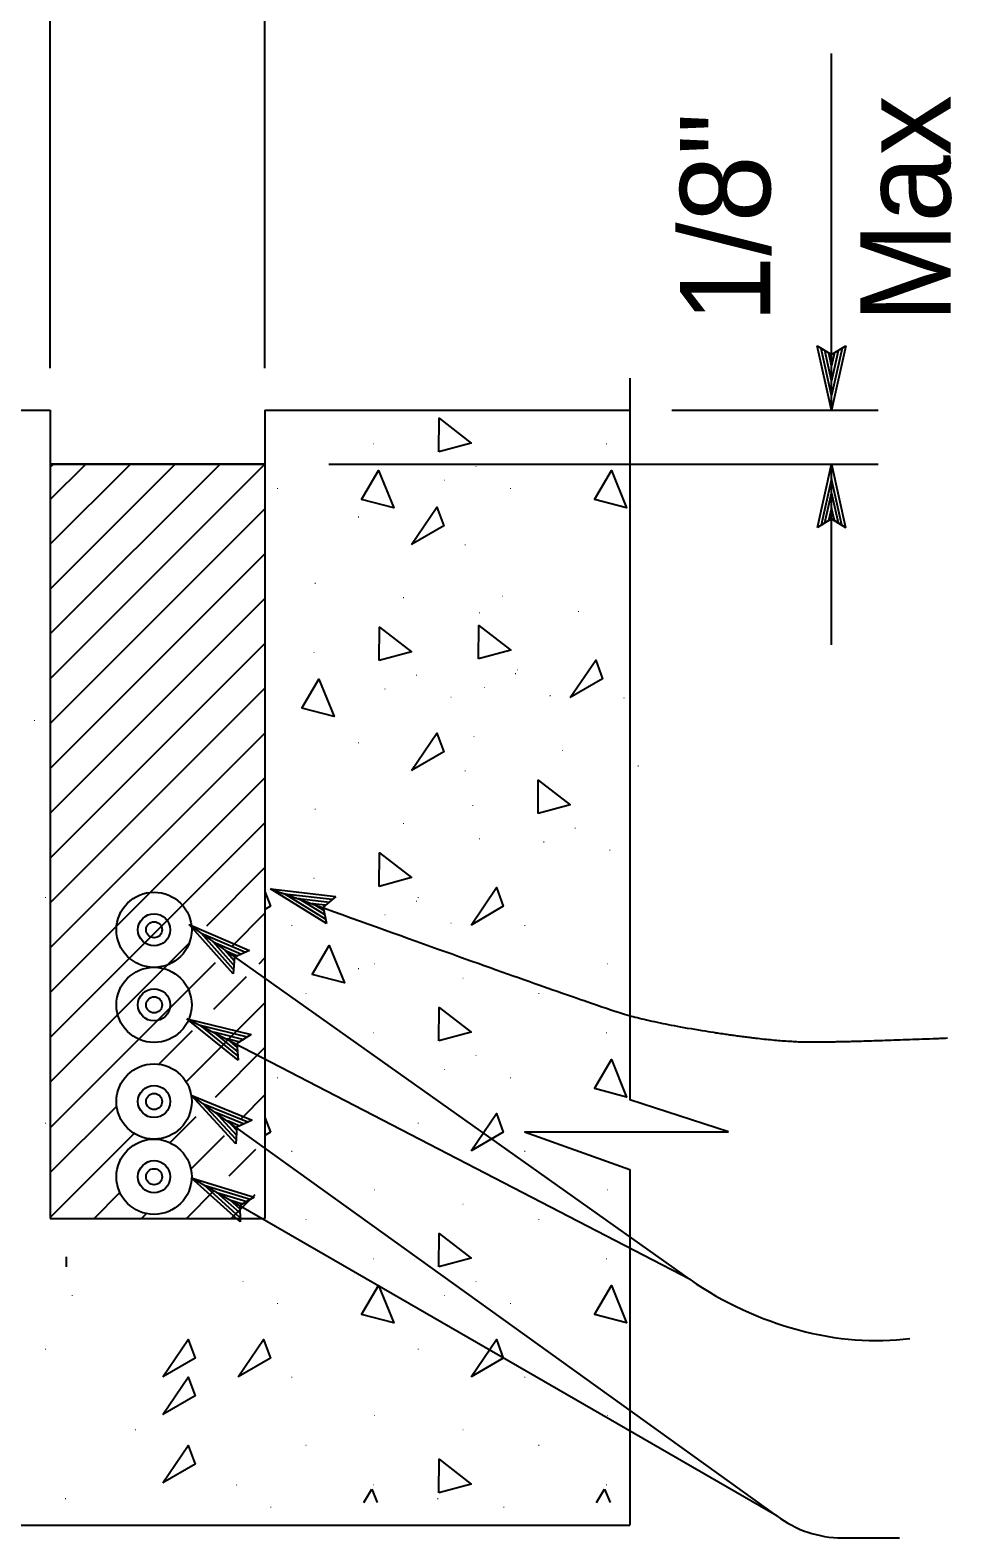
# Model space of a CAD drawing. Extents: x -894 to 866, y -476 to 714.
# Drawn here: x 591 to 662.5, y 257.9 to 374.9 of the extents above; entities that cross this region are included whole.
import ezdxf

# ---------------------------------------------------------------- set-up
doc = ezdxf.new("R2010")
doc.units = 0
for name, color, linetype in [('56 Stage 3 Anno', 7, 'Continuous'), ('57 Undefined', 7, 'Continuous'), ('60 Nongeo Data', 7, 'Continuous')]:
    doc.layers.add(name, color=color, linetype=linetype)

msp = doc.modelspace()

# ---------------------------------------------------------------- linework, layer by layer
at = {"layer": '56 Stage 3 Anno'}
for p, q in [((592.53, 348.69), (592.53, 386.19)), ((609.2, 348.69), (609.2, 386.19)), ((653.19, 345.41), (653.19, 373.11)), ((653.19, 345.41), (652.08, 350.41)), ((652.08, 350.41), (652.08, 350.41)), ((652.08, 350.41), (653.19, 349.74)), ((653.18, 346.57), (652.38, 350.21)), ((653.19, 347.71), (652.67, 350.07)), ((653.19, 349.74), (654.3, 350.41)), ((654.3, 350.41), (653.19, 345.41)), ((654.01, 350.23), (653.19, 346.56)), ((653.71, 350.03), (653.19, 347.71)), ((654.3, 350.41), (654.3, 350.41)), ((653.19, 348.86), (652.97, 349.87)), ((653.42, 349.89), (653.19, 348.86)), ((640.78, 345.41), (656.8, 345.41)), ((653.19, 345.41), (653.19, 345.41)), ((614.17, 341.24), (656.8, 341.24)), ((653.19, 327.21), (653.19, 341.24)), ((613.99, 305.58), (609.63, 308.27)), ((609.63, 308.27), (609.63, 308.27)), ((609.63, 308.27), (614.71, 307.68)), ((613.91, 305.92), (610.71, 307.89)), ((610.72, 307.89), (614.43, 307.47)), ((613.83, 306.27), (611.8, 307.52)), ((611.8, 307.52), (614.2, 307.24)), ((613.78, 306.59), (612.89, 307.14)), ((612.89, 307.14), (613.91, 307.02)), ((614.71, 307.68), (613.72, 306.85)), ((613.72, 306.85), (613.99, 305.58)), ((614.71, 307.68), (614.71, 307.68)), ((642.2, 277.95), (603.31, 305.49)), ((606.72, 301.67), (603.31, 305.49)), ((603.31, 305.49), (603.31, 305.49)), ((603.31, 305.49), (608.01, 303.48)), ((613.99, 305.58), (613.99, 305.58)), ((606.74, 302.02), (604.24, 304.82)), ((604.25, 304.82), (607.68, 303.35)), ((606.76, 302.37), (605.17, 304.15)), ((605.17, 304.15), (607.39, 303.2)), ((606.81, 302.69), (606.11, 303.48)), ((606.11, 303.48), (607.06, 303.07)), ((608.01, 303.48), (606.83, 302.97)), ((608.01, 303.48), (608.01, 303.48)), ((606.83, 302.97), (606.72, 301.67)), ((606.72, 301.67), (606.72, 301.67)), ((642.2, 277.95), (603.14, 298.19)), ((607.12, 294.96), (603.14, 298.19)), ((603.14, 298.19), (603.14, 298.19)), ((603.14, 298.19), (608.12, 296.96)), ((607.09, 295.31), (604.17, 297.68)), ((604.18, 297.68), (607.81, 296.78)), ((607.05, 295.66), (605.21, 297.16)), ((605.21, 297.16), (607.55, 296.58)), ((607.05, 295.99), (606.24, 296.65)), ((606.24, 296.65), (607.24, 296.4)), ((608.12, 296.96), (607.02, 296.26)), ((607.02, 296.26), (607.12, 294.96)), ((608.12, 296.96), (608.12, 296.96)), ((607.12, 294.96), (607.12, 294.96)), ((648.95, 259.6), (603.47, 292.25)), ((606.93, 288.48), (603.47, 292.25)), ((603.47, 292.25), (603.47, 292.25)), ((603.47, 292.25), (608.2, 290.3)), ((606.95, 288.83), (604.41, 291.59)), ((604.42, 291.59), (607.87, 290.17)), ((606.96, 289.18), (605.35, 290.93)), ((605.35, 290.93), (607.58, 290.02)), ((607.01, 289.5), (606.3, 290.28)), ((606.3, 290.28), (607.25, 289.88)), ((608.2, 290.3), (607.02, 289.78)), ((608.2, 290.3), (608.2, 290.3)), ((607.02, 289.78), (606.93, 288.48)), ((606.93, 288.48), (606.93, 288.48)), ((648.95, 259.6), (603.47, 285.83)), ((607.27, 282.41), (603.47, 285.83)), ((603.47, 285.83), (603.47, 285.83)), ((603.47, 285.83), (608.37, 284.34)), ((607.26, 282.75), (604.47, 285.27)), ((604.48, 285.27), (608.05, 284.18)), ((607.24, 283.11), (605.47, 284.7)), ((605.47, 284.7), (607.78, 284)), ((607.25, 283.43), (606.47, 284.13)), ((606.47, 284.13), (607.46, 283.83)), ((608.37, 284.34), (607.24, 283.7)), ((607.24, 283.7), (607.27, 282.41)), ((608.37, 284.34), (608.37, 284.34)), ((607.27, 282.41), (607.27, 282.41)), ((654.01, 257.89), (658.46, 257.89))]:
    msp.add_line(p, q, dxfattribs=at)
msp.add_lwpolyline([(652.09, 336.32), (653.19, 341.24), (654.28, 336.32), (653.99, 336.5), (653.19, 340.1), (652.38, 336.5), (652.67, 336.67), (653.19, 338.98), (653.7, 336.67), (653.41, 336.85), (653.18, 337.84), (652.96, 336.84), (653.19, 336.98), (654.28, 336.32), (653.19, 336.98)], close=True, dxfattribs=at)
msp.add_arc((654.01, 266.22), 8.33, 232.6078, 270, dxfattribs=at)
msp.add_ellipse((651.58, 286.84), major_axis=(16.77, -7.64), ratio=0.673977, start_param=4.446162, end_param=5.464414, dxfattribs=at)
msp.add_open_spline([(609.63, 308.27), (634.44, 299.33), (639.71, 297.78), (649.01, 296.38), (654.28, 296.38), (662.19, 296.69)], degree=2, dxfattribs=at)
at = {"layer": '60 Nongeo Data'}
for p, q in [((637.53, 347.91), (637.53, 291.89)), ((564.2, 345.41), (592.53, 345.41)), ((592.53, 345.41), (592.53, 282.68)), ((609.2, 345.41), (609.2, 282.68)), ((609.2, 345.41), (637.53, 345.41)), ((592.53, 341.24), (609.2, 341.24)), ((592.53, 338.5), (595.28, 341.24)), ((592.53, 335.02), (598.76, 341.24)), ((592.53, 331.54), (602.24, 341.24)), ((592.53, 328.06), (605.72, 341.24)), ((592.53, 324.58), (609.2, 341.24)), ((609.2, 341.24), (609.2, 341.24)), ((592.53, 321.1), (609.2, 337.76)), ((592.53, 317.62), (609.2, 334.28)), ((592.53, 314.14), (609.2, 330.8)), ((592.53, 310.66), (609.2, 327.32)), ((592.53, 307.18), (609.2, 323.84)), ((592.53, 303.7), (609.2, 320.36)), ((592.53, 300.22), (609.2, 316.88)), ((592.53, 296.74), (609.2, 313.4)), ((604.68, 305.4), (609.2, 309.92)), ((606.65, 303.83), (609.2, 306.38)), ((592.53, 293.26), (603.4, 304.13)), ((592.53, 289.72), (605.37, 302.56)), ((608.74, 302.44), (609.2, 302.9)), ((605.24, 298.94), (607.76, 301.46)), ((603.07, 293.29), (609.2, 299.42)), ((600.95, 294.65), (603.57, 297.27)), ((605.35, 292.09), (609.2, 295.94)), ((607.39, 290.45), (609.2, 292.27)), ((645.18, 289.41), (637.53, 291.89)), ((592.53, 286.24), (597.69, 291.39)), ((601.82, 288.56), (603.85, 290.59)), ((592.53, 282.76), (599.05, 289.27)), ((603.44, 286.51), (606.06, 289.13)), ((629.34, 289.41), (645.18, 289.41)), ((629.34, 289.41), (637.53, 286.49)), ((606.41, 285.99), (608.48, 288.06)), ((637.53, 286.49), (637.53, 258.88)), ((595.94, 282.68), (597.94, 284.69)), ((603.1, 282.68), (605.28, 284.87)), ((606.58, 282.68), (608.45, 284.55)), ((592.53, 282.68), (609.2, 282.68)), ((599.62, 282.68), (600, 283.06)), ((564.2, 258.88), (637.53, 258.88))]:
    msp.add_line(p, q, dxfattribs=at)
for points in [[(622.7, 342.19), (622.72, 344.79), (625.2, 342.87)], [(592.53, 341.24), (592.53, 341.24), (609.2, 341.24), (609.2, 341.24)], [(592.53, 341.24), (592.53, 341.24), (609.2, 341.24), (609.2, 341.24)], [(616.69, 338.5), (618.01, 340.74), (619.2, 337.84)], [(634.78, 338.5), (636.1, 340.74), (637.28, 337.84)], [(620.57, 334.99), (622.55, 337.89), (623.08, 336.44)], [(618.07, 325.99), (618.09, 328.59), (620.57, 326.67)], [(625.78, 326.11), (625.8, 328.71), (628.28, 326.79)], [(632.9, 323.11), (634.88, 326.01), (635.41, 324.56)], [(612.07, 322.3), (613.39, 324.54), (614.57, 321.64)], [(620.57, 317.45), (622.55, 320.36), (623.08, 318.91)], [(630.4, 314.11), (630.42, 316.71), (632.9, 314.79)], [(618.07, 308.46), (618.09, 311.06), (620.57, 309.14)], [(625.2, 305.46), (627.18, 308.36), (627.7, 306.91)], [(612.86, 301.63), (614.18, 303.87), (615.37, 300.97)], [(622.7, 296.46), (622.72, 299.06), (625.2, 297.14)], [(634.78, 292.76), (636.1, 295.01), (637.28, 292.1)], [(625.2, 287.92), (627.18, 290.82), (627.7, 289.37)], [(622.7, 278.92), (622.72, 281.52), (625.2, 279.6)], [(616.69, 275.23), (618.01, 277.47), (619.2, 274.57)], [(634.78, 275.23), (636.1, 277.47), (637.28, 274.57)], [(601.28, 270.39), (603.25, 273.29), (603.78, 271.84)], [(607.11, 270.39), (609.09, 273.29), (609.62, 271.84)], [(625.2, 270.39), (627.18, 273.29), (627.7, 271.84)], [(601.28, 267.47), (603.25, 270.37), (603.78, 268.92)], [(601.28, 262.16), (603.25, 265.06), (603.78, 263.61)], [(622.7, 261.39), (622.72, 263.99), (625.2, 262.07)]]:
    msp.add_lwpolyline(points, close=True, dxfattribs=at)
for points in [[(592.53, 341), (592.77, 341.24)], [(609.2, 308.06), (609.62, 306.91)], [(609.62, 306.91), (609.2, 306.66)], [(609.2, 290.53), (609.62, 289.37)], [(609.62, 289.37), (609.2, 289.13)], [(593.78, 278.92), (593.79, 279.71)], [(616.87, 260.63), (617.49, 261.68)], [(617.49, 261.68), (617.92, 260.63)], [(634.95, 260.63), (635.57, 261.68)], [(635.57, 261.68), (636.01, 260.63)]]:
    msp.add_lwpolyline(points, dxfattribs=at)
for centre, radius in [((600.59, 305.09), 2.92), ((600.59, 305.09), 1.25), ((600.59, 305.09), 0.625), ((600.59, 299.26), 2.92), ((600.59, 299.26), 1.25), ((600.59, 299.26), 0.625), ((600.59, 291.76), 2.92), ((600.59, 291.76), 1.25), ((600.59, 291.76), 0.625), ((600.59, 285.92), 2.92), ((600.59, 285.92), 1.25), ((600.59, 285.92), 0.625)]:
    msp.add_circle(centre, radius, dxfattribs=at)

# ---------------------------------------------------------------- texts
at = {"layer": '57 Undefined'}
for s, p in [('Max', (662.43, 352.19)), ('1/8"', (648.43, 352.19))]:
    msp.add_text(s, height=7, rotation=90, dxfattribs=at).set_placement(p)
at = {"layer": '60 Nongeo Data'}
for p in [(617.54, 342.77), (635.62, 342.77), (625.49, 341.01), (623.05, 339.94), (610.08, 339.3), (628.17, 339.3), (616.36, 337.09), (624.65, 334.92), (613, 331.94), (619.85, 330.83), (627.56, 330.95), (625.75, 329.64), (633.45, 329.76), (612.91, 326.57), (620.86, 324.81), (628.56, 324.93), (628.69, 325.22), (618.42, 323.74), (623.54, 323.1), (626.13, 323.86), (631.24, 323.22), (636.98, 323.04), (591.21, 321.29), (616.36, 319.56), (625.33, 320.06), (632.19, 318.96), (624.65, 317.39), (638.08, 317.76), (613, 314.41), (625.24, 314.69), (619.85, 313.3), (633.19, 312.93), (625.75, 312.1), (630.75, 311.86), (635.87, 311.22), (612.91, 309.04), (592.07, 307.56), (620.86, 307.27), (620.99, 307.56), (611.19, 305.39), (618.42, 306.21), (623.54, 305.56), (629.28, 305.39), (616.36, 302.03), (617.62, 302.41), (635.71, 302.41), (624.48, 301.3), (612.29, 300.1), (630.37, 300.1), (617.54, 297.04), (635.62, 297.04), (625.49, 295.28), (623.05, 294.21), (610.08, 293.56), (628.17, 293.56), (592.07, 290.03), (620.99, 290.03), (611.19, 287.85), (629.28, 287.85), (617.62, 284.87), (635.71, 284.87), (624.48, 283.76), (612.29, 282.57), (630.37, 282.57), (617.54, 279.5), (635.62, 279.5), (607.4, 277.74), (625.49, 277.74), (594.13, 276.67), (623.05, 276.67), (610.08, 276.03), (628.17, 276.03), (592.07, 272.49), (620.99, 272.49), (611.19, 270.32), (629.28, 270.32), (617.62, 267.34), (635.71, 267.34), (599.05, 266.23), (624.48, 266.23), (612.29, 265.03), (630.37, 265.03), (606.88, 261.95), (617.54, 261.97), (624.96, 261.95), (635.62, 261.97), (593.61, 260.89), (609.56, 260.24), (622.52, 260.89), (627.64, 260.24)]:
    msp.add_text('.', height=0.533, dxfattribs=at).set_placement(p)

doc.saveas('drawing.dxf')
